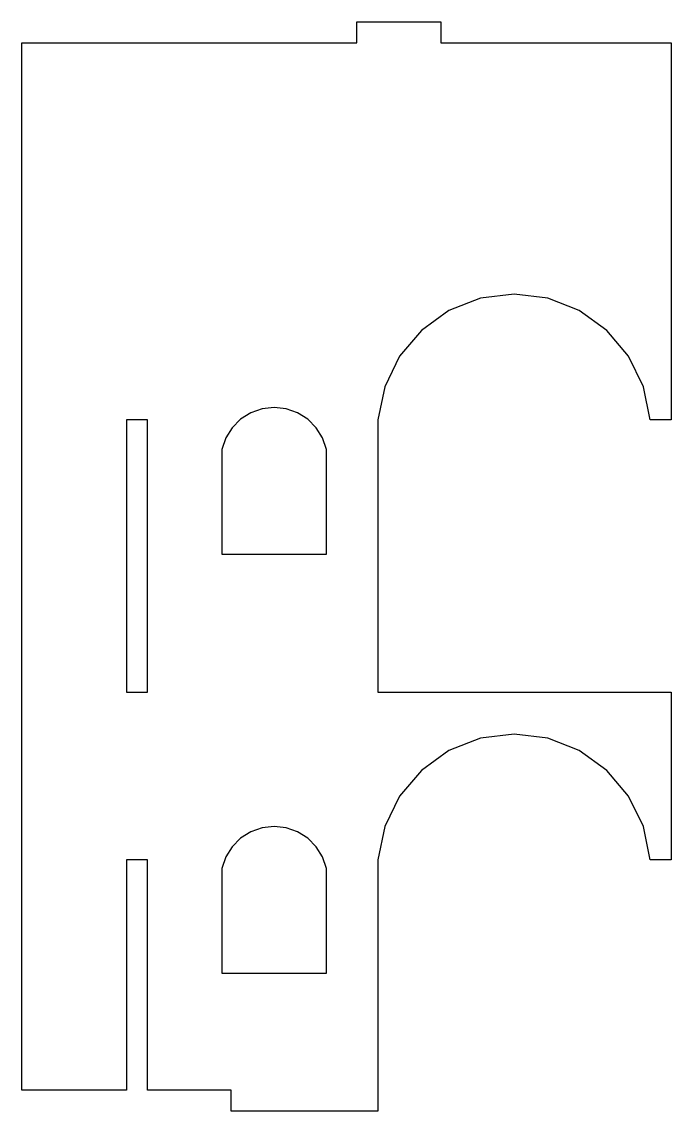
# Model space of a CAD drawing. Header units: millimetres. Extents: x 73485 to 73631, y 33024 to 33268.
import ezdxf

# ---------------------------------------------------------------- set-up
doc = ezdxf.new("R2010")
doc.units = ezdxf.units.MM

msp = doc.modelspace()

# ---------------------------------------------------------------- linework, layer by layer
for points in [[(73485.36, 33262.84), (73560.36, 33262.84), (73560.36, 33267.53), (73579.11, 33267.53), (73579.11, 33262.84), (73630.67, 33262.84), (73630.67, 33178.47), (73625.98, 33178.47), (73624.45, 33185.89), (73621.13, 33192.7), (73616.25, 33198.49), (73610.09, 33202.9), (73603.03, 33205.66), (73595.51, 33206.59), (73588, 33205.66), (73580.94, 33202.9), (73574.78, 33198.49), (73569.89, 33192.7), (73566.58, 33185.89), (73565.05, 33178.47), (73565.05, 33117.53), (73630.67, 33117.53), (73630.67, 33080.03), (73625.98, 33080.03), (73624.45, 33087.45), (73621.13, 33094.26), (73616.25, 33100.05), (73610.09, 33104.46), (73603.03, 33107.22), (73595.51, 33108.16), (73588, 33107.22), (73580.94, 33104.46), (73574.78, 33100.05), (73569.89, 33094.26), (73566.58, 33087.45), (73565.05, 33080.03), (73565.05, 33023.78), (73532.23, 33023.78), (73532.23, 33028.47), (73513.48, 33028.47), (73513.48, 33080.03), (73508.8, 33080.03), (73508.8, 33028.47), (73485.36, 33028.47)], [(73539.15, 33180.94), (73536.6, 33180.05), (73534.32, 33178.61), (73532.42, 33176.7), (73530.99, 33174.41), (73530.11, 33171.87), (73530.11, 33148.43), (73553.55, 33148.43), (73553.55, 33171.87), (73552.66, 33174.41), (73551.23, 33176.7), (73549.33, 33178.61), (73547.05, 33180.05), (73544.51, 33180.94), (73541.83, 33181.24)], [(73513.48, 33178.47), (73508.8, 33178.47), (73508.8, 33117.53), (73513.48, 33117.53)], [(73541.83, 33087.49), (73539.15, 33087.19), (73536.6, 33086.3), (73534.32, 33084.86), (73532.42, 33082.95), (73530.99, 33080.66), (73530.11, 33078.12), (73530.11, 33054.68), (73553.55, 33054.68), (73553.55, 33078.12), (73552.66, 33080.66), (73551.23, 33082.95), (73549.33, 33084.86), (73547.05, 33086.3), (73544.51, 33087.19)]]:
    msp.add_lwpolyline(points, close=True)

doc.saveas('drawing.dxf')
